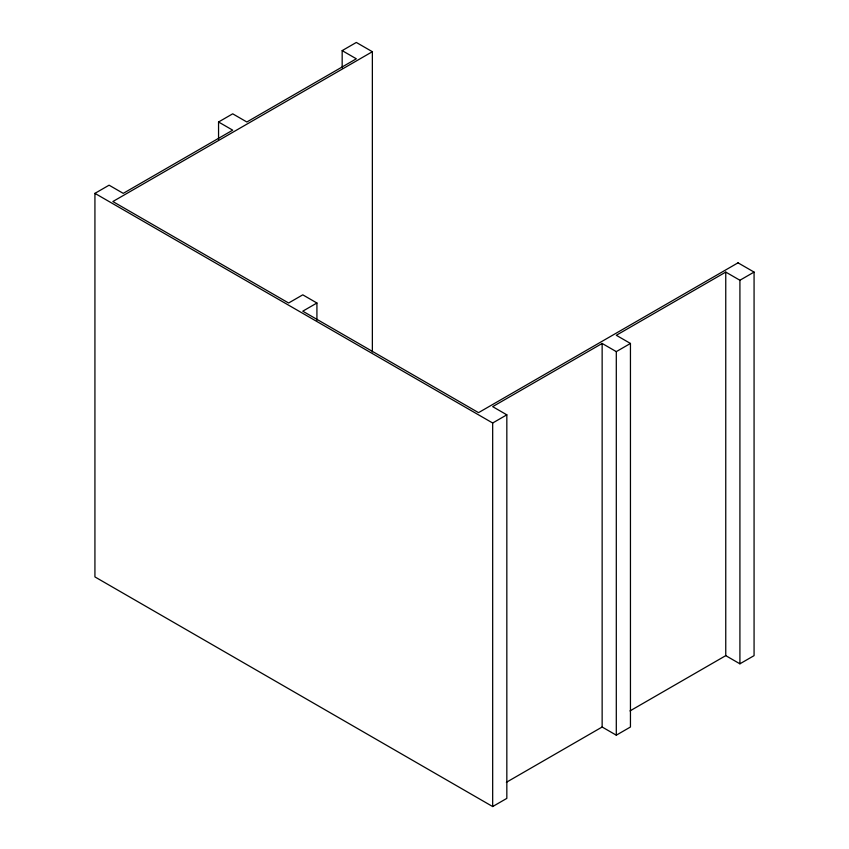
<?xml version="1.0" encoding="UTF-8"?>
<svg xmlns="http://www.w3.org/2000/svg" width="849" height="849" viewBox="0 0 849 849"><rect width="100%" height="100%" fill="white"/><g stroke="black" fill="none" stroke-linecap="round" stroke-linejoin="round"><path stroke-width="1.27" d="M506.365 782.311L602.143 727.009L616.3 735.181L630.446 727.009L630.446 343.452L616.3 351.624L602.143 343.452L492.675 406.65L506.832 414.832L506.832 798.378L492.675 806.55L94.929 576.917L94.929 193.36L109.086 185.188L123.243 193.36L232.7 130.162L218.554 121.991L218.554 139.183M218.554 121.991L232.7 113.819L246.857 121.991L356.325 58.793L342.168 50.622L342.168 67.814M342.168 50.622L356.325 42.45L372.361 51.715L372.361 351.932M372.499 51.63L112.864 201.531L288.618 303.008L302.775 294.836L316.921 303.008L316.921 320.2M316.921 303.008L302.775 311.18L478.528 412.646L738.163 262.744M629.979 710.931L725.757 655.64L739.914 663.812L754.071 655.64L754.071 272.083L739.914 280.255L725.757 272.083L616.3 335.281L630.446 343.452M94.929 193.36L492.675 423.004L506.832 414.832M738.025 262.829L754.071 272.083M739.914 280.255L739.914 663.812M725.757 272.083L725.757 655.64M616.3 351.624L616.3 735.181M602.143 343.452L602.143 727.009M492.675 423.004L492.675 806.55"/></g></svg>
